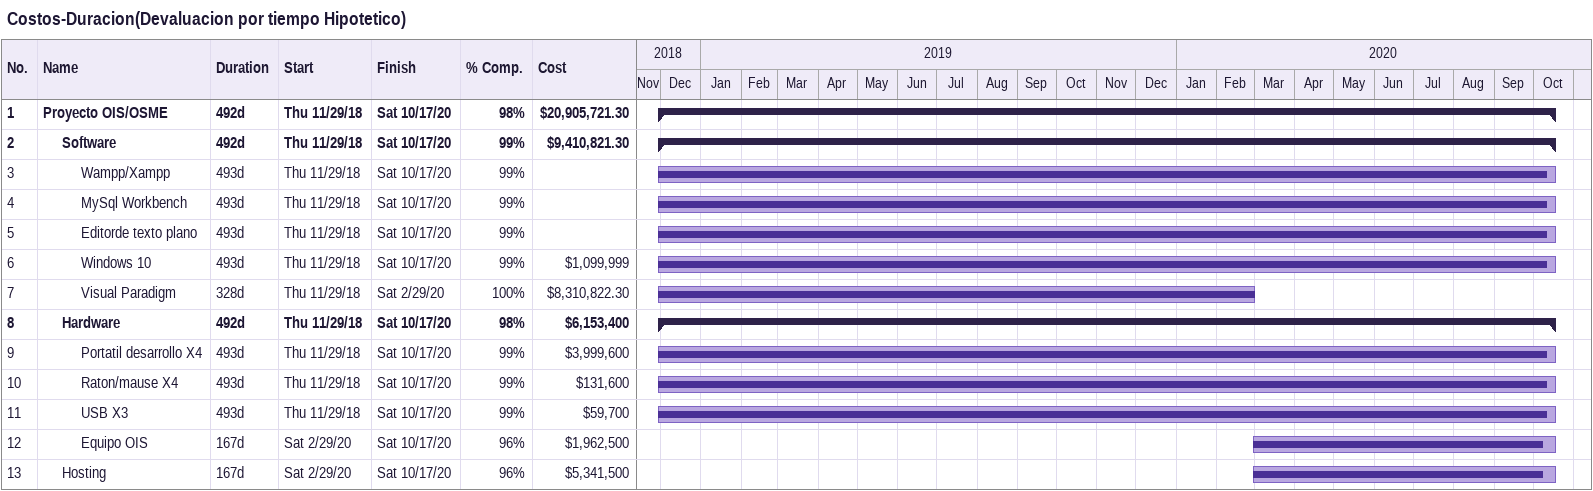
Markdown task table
Costos-Duracion(Devaluacion por tiempo Hipotetico)

| ID | Level | Task | Duration | Start | Finish | % complete | Cost ($) |
|---|---|---|---|---|---|---|---|
| 1 | 1 | **Proyecto OIS/OSME** | 492d | 2018-11-29 | 2020-10-17 | 98 | 20905721.30 |
| 2 | 2 | **Software** | 492d | 2018-11-29 | 2020-10-17 | 99 | 9410821.30 |
| 3 | 3 | Wampp/Xampp | 493d | 2018-11-29 | 2020-10-17 | 99 |  |
| 4 | 3 | MySql Workbench | 493d | 2018-11-29 | 2020-10-17 | 99 |  |
| 5 | 3 | Editorde texto plano | 493d | 2018-11-29 | 2020-10-17 | 99 |  |
| 6 | 3 | Windows 10 | 493d | 2018-11-29 | 2020-10-17 | 99 | 1099999 |
| 7 | 3 | Visual Paradigm | 328d | 2018-11-29 | 2020-02-29 | 100 | 8310822.30 |
| 8 | 2 | **Hardware** | 492d | 2018-11-29 | 2020-10-17 | 98 | 6153400 |
| 9 | 3 | Portatil desarrollo X4 | 493d | 2018-11-29 | 2020-10-17 | 99 | 3999600 |
| 10 | 3 | Raton/mause X4 | 493d | 2018-11-29 | 2020-10-17 | 99 | 131600 |
| 11 | 3 | USB X3 | 493d | 2018-11-29 | 2020-10-17 | 99 | 59700 |
| 12 | 3 | Equipo OIS | 167d | 2020-02-29 | 2020-10-17 | 96 | 1962500 |
| 13 | 2 | Hosting | 167d | 2020-02-29 | 2020-10-17 | 96 | 5341500 |
